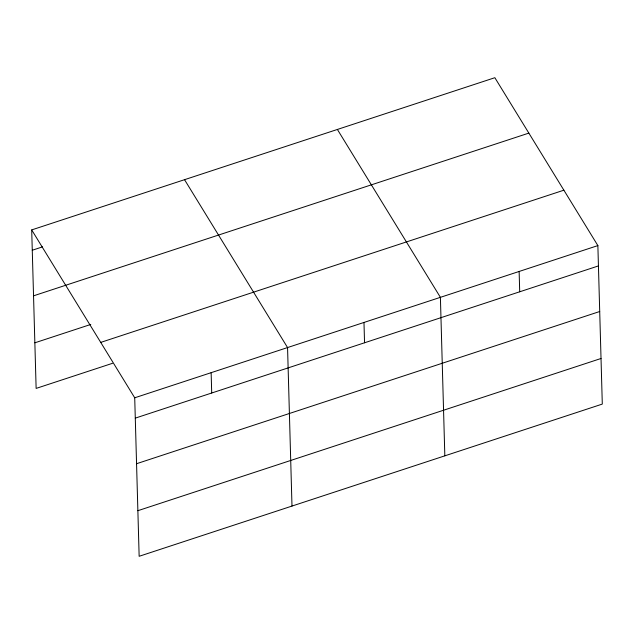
<?xml version="1.0" encoding="UTF-8"?>
<svg xmlns="http://www.w3.org/2000/svg" width="634" height="634" viewBox="0 0 634 634"><rect width="100%" height="100%" fill="white"/><g stroke="black" fill="none" stroke-linecap="round" stroke-linejoin="round"><path stroke-width="0.95" d="M31.7 229.912L494.853 77.705L597.87 245.588L602.3 404.088L139.147 556.295L134.717 397.795L31.7 229.912L36.13 388.412L112.551 363.298M32.271 250.24L42.518 246.872M33.539 295.832L528.851 133.108M34.854 342.812L90.773 324.434M100.719 342.4L563.88 190.192M134.717 397.795L597.87 245.588M135.288 418.123L598.441 265.915M136.556 463.716L599.716 311.508M137.871 510.695L601.024 358.487M337.383 129.455L440.4 297.338L444.83 455.838M184.542 179.684L287.559 347.567L291.989 506.067M519.135 271.463L519.706 291.791M363.979 322.452L364.55 342.78M211.138 372.681L211.708 393.009"/></g></svg>
